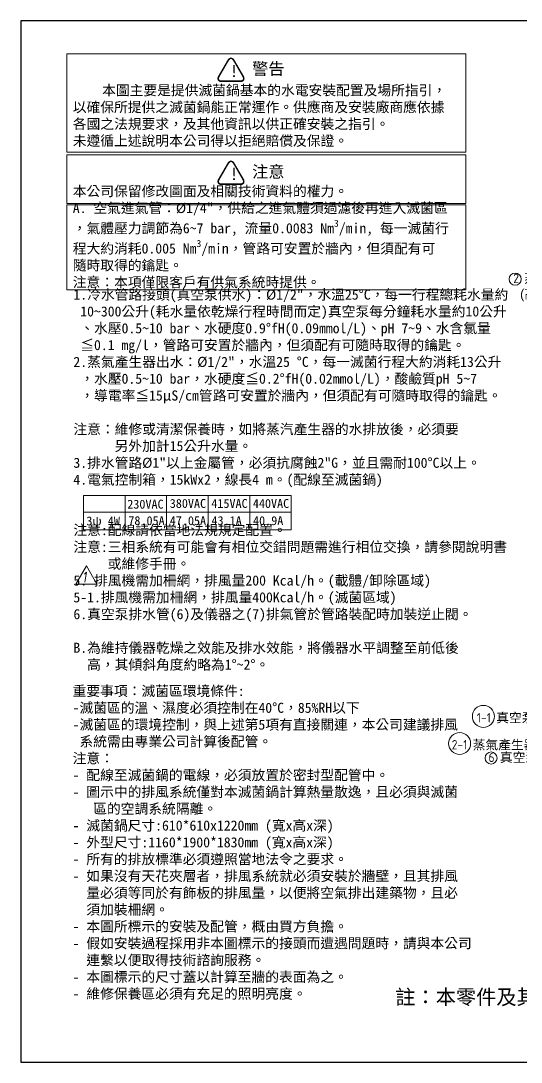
# Model space of a CAD drawing. Header units: millimetres. Extents: x -215875 to 13478, y -2277 to 9476.
# Drawn here: x 0 to 4552, y 0 to 9476 of the extents above; entities that cross this region are included whole.
import ezdxf

# ---------------------------------------------------------------- set-up
doc = ezdxf.new("R2010")
doc.units = ezdxf.units.MM
doc.header["$MEASUREMENT"] = 0
doc.layers.get('0').update_dxf_attribs({"lineweight": 25})
for name, color, linetype, lineweight in [('D', 3, 'Continuous', 13), ('F', 7, 'Continuous', 15), ('T', 4, 'Continuous', 15)]:
    doc.layers.add(name, color=color, linetype=linetype, lineweight=lineweight)
doc.styles.add('STU25', font='isocp2.shx')
doc.styles.add('Text', font='romans.shx', dxfattribs={"width": 0.8, "oblique": 10})

msp = doc.modelspace()

# ---------------------------------------------------------------- hatches: boundary and pattern name
at = {"layer": 'D'}
h = msp.add_hatch(color=11, dxfattribs=at)
edge = h.paths.add_edge_path()
edge.add_line((1888.28, 9124.317), (1796.092, 8964.643))
edge.add_arc((1819.475, 8951.143), 27, 149.9999999, 270)
edge.add_line((1819.475, 8924.143), (2003.85, 8924.143))
edge.add_arc((2003.85, 8951.143), 27, 270, 389.9999999)
edge.add_line((2027.233, 8964.643), (1935.045, 9124.317))
edge.add_arc((1911.662, 9110.817), 27, 30, 150)
edge = h.paths.add_edge_path(flags=16)
edge.add_arc((1911.662, 9110.817), 21.6, 30, 150)
edge.add_line((1892.956, 9121.617), (1800.768, 8961.943))
edge.add_arc((1819.475, 8951.143), 21.6, 149.9999999, 270)
edge.add_line((1819.475, 8929.543), (2003.85, 8929.543))
edge.add_arc((2003.85, 8951.143), 21.6, 270, 389.9999999)
edge.add_line((2022.556, 8961.943), (1930.368, 9121.617))
h = msp.add_hatch(color=11, dxfattribs=at)
edge = h.paths.add_edge_path()
edge.add_ellipse((1819.475, 8014), major_axis=(27, 0), ratio=1, start_angle=149.9999999, end_angle=270)
edge.add_line((1819.475, 7987), (2003.85, 7987))
edge.add_ellipse((2003.85, 8014), major_axis=(27, 0), ratio=1, start_angle=270, end_angle=389.9999999)
edge.add_line((2027.233, 8027.5), (1935.045, 8187.174))
edge.add_ellipse((1911.662, 8173.674), major_axis=(27, 0), ratio=1, start_angle=30, end_angle=150)
edge.add_line((1888.28, 8187.174), (1796.092, 8027.5))
edge = h.paths.add_edge_path(flags=16)
edge.add_ellipse((1819.475, 8014), major_axis=(21.6, 0), ratio=1, start_angle=149.9999999, end_angle=270)
edge.add_line((1819.475, 7992.4), (2003.85, 7992.4))
edge.add_ellipse((2003.85, 8014), major_axis=(21.6, 0), ratio=1, start_angle=270, end_angle=389.9999999)
edge.add_line((2022.556, 8024.8), (1930.368, 8184.474))
edge.add_ellipse((1911.662, 8173.674), major_axis=(21.6, 0), ratio=1, start_angle=30, end_angle=150)
edge.add_line((1892.956, 8184.474), (1800.768, 8024.8))

# ---------------------------------------------------------------- linework, layer by layer
at = {"layer": 'D', "color": 11}
for p, q in [((1888.28, 9124.317), (1796.092, 8964.643)), ((1892.956, 9121.617), (1800.768, 8961.943)), ((1930.368, 9121.617), (2022.556, 8961.943)), ((1935.045, 9124.317), (2027.233, 8964.643)), ((1819.475, 8929.543), (2003.85, 8929.543)), ((1819.475, 8924.143), (2003.85, 8924.143)), ((1888.28, 8187.174), (1796.092, 8027.5)), ((1892.956, 8184.474), (1800.768, 8024.8)), ((1930.368, 8184.474), (2022.556, 8024.8)), ((1935.045, 8187.174), (2027.233, 8027.5)), ((1819.475, 7992.4), (2003.85, 7992.4)), ((1819.475, 7987), (2003.85, 7987))]:
    msp.add_line(p, q, dxfattribs=at)
at = {"layer": 'D'}
for p, q in [((570.569, 5156.065), (570.569, 4844.32)), ((570.569, 5156.065), (2460.569, 5156.065)), ((948.569, 5156.065), (948.569, 4844.32)), ((1326.569, 5156.065), (1326.569, 4844.32)), ((1704.569, 5156.065), (1704.569, 4844.32)), ((2082.569, 5156.065), (2082.569, 4844.32)), ((2460.569, 5156.065), (2460.569, 4844.32)), ((570.569, 5006.32), (2460.569, 5006.32)), ((570.569, 4844.32), (2460.569, 4844.32))]:
    msp.add_line(p, q, dxfattribs=at)
at = {"layer": 'D', "color": 11}
for points in [[(417.758, 9176.983), (4049.42, 9176.983), (4049.42, 8282), (417.758, 8282)], [(417.758, 8256.646), (4049.42, 8256.646), (4049.42, 7814.859), (417.758, 7814.859)], [(417.758, 7801.73), (4049.42, 7801.73), (4049.42, 7029.196), (417.758, 7029.196)]]:
    msp.add_lwpolyline(points, close=True, dxfattribs=at)
at = {"layer": 'D'}
for centre, radius in [((4496.469, 7125.049), 55), ((4207.908, 3146.298), 100), ((3991.993, 2899.72), 100), ((4277.673, 2767.852), 55)]:
    msp.add_circle(centre, radius, dxfattribs=at)
at = {"layer": 'D', "color": 11}
for centre, radius, start, end in [((1911.662, 9110.817), 27, 30, 150), ((1911.662, 9110.817), 21.6, 30, 150), ((1819.475, 8951.143), 27, 149.9999999, 270), ((1819.475, 8951.143), 21.6, 149.9999999, 270), ((2003.85, 8951.143), 27, 270, 29.9999999), ((2003.85, 8951.143), 21.6, 270, 29.9999999), ((1911.662, 8173.674), 27, 30, 150), ((1911.662, 8173.674), 21.6, 30, 150), ((1819.475, 8014), 27, 149.9999999, 270), ((1819.475, 8014), 21.6, 149.9999999, 270), ((2003.85, 8014), 27, 270, 29.9999999), ((2003.85, 8014), 21.6, 270, 29.9999999)]:
    msp.add_arc(centre, radius, start, end, dxfattribs=at)
at = {"layer": 'Defpoints', "color": 6}
msp.add_lwpolyline([(0, 9476), (0, 0), (13478, 0), (13478, 9476)], close=True, dxfattribs=at)
at = {"layer": 'F', "color": 7}
msp.add_lwpolyline([(596.028, 4516.679), (500.46, 4351.149), (691.596, 4351.149)], close=True, dxfattribs=at)

# ---------------------------------------------------------------- texts
at = {"insert": (3405.551, 660.08), "char_height": 135.00867, "attachment_point": 1, "style": 'STU25'}
msp.add_mtext('{\\f標楷體|b0|i0|c136|p65;註：本零件及其用料均須符合}RoHS{\\f標楷體|b0|i0|c136|p65;指令。}', dxfattribs=at)
at = {"layer": 'D', "color": 11, "attachment_point": 1, "style": 'STU25'}
for s, insert, char_height in [('{\\f標楷體|b0|i0|c136|p65;警告}', (2104.12, 9094.227), 108), ('{\\f標楷體|b0|i0|c136|p65;!}', (1902.687, 9073.309), 108), ('\\A1;\\fDFKai-SB|b0|i0|c136|p0;\\P    \\H0.2353x; \\H4.25x;本圖主要是提供滅菌鍋基本的水電安裝配置及場所指引，\\P以確保所提供之滅菌鍋能正常運作。供應商及安裝廠商應依據\\P各國之法規要求，及其他資訊以供正確安裝之指引。\\P未遵循上述說明本公司得以拒絕賠償及保證。\\P\\P\\P本公司保留修改圖面及相關技術資料的權力。\\P\\H0.999975x;A. 空氣進氣管：%%C1/4"，供給之進氣體須過濾後再進入滅菌區\\P，氣體壓力調節為6~7 bar, 流量0.0083 Nm{\\H0.7x;\\S3^ ;}/min, 每一滅菌行\\P程大約消耗0.005 Nm{\\H0.7x;\\S3^ ;}/min，管路可安置於牆內，但須配有可\\P隨時取得的鑰匙。\\P注意：本項僅限客戶有供氣系統時提供。', (472.504, 9043.148), 91.8), ('{\\f標楷體|b0|i0|c136|p65;注意}', (2104.12, 8157.083), 108), ('{\\f標楷體|b0|i0|c136|p65;!}', (1902.687, 8136.166), 108), ('{{\\C3;2 \\f標楷體|b0|i0|c136|p65;蒸氣產生器出水孔\\P\\FARISOP2.SHX|c0;  (\\f標楷體|b0|i0|c136|p65;高度至少\\FARISOP2.SHX|c0;400mm)}}', (4479.47, 7174.936), 85), ('{\\fDFKai-SB|b0|i0|c136|p0;1.冷水管路接頭(真空泵供水)：%%C1/2"，水溫25%%DC，每一行程總耗水量約\\P 10~300公升(耗水量依乾燥行程時間而定)真空泵每分鐘耗水量約10公升\\P 、水壓0.5~10 bar、水硬度0.9%%DfH(0.09mmol/L)、pH 7~9、水含氯量\\P ≦0.1 mg/l，管路可安置於牆內，但須配有可隨時取得的鑰匙。\\P2.蒸氣產生器出水：%%C1/2"，水溫25 %%DC，每一滅菌行程大約消耗13公升\\P ，水壓0.5~10 bar，水硬度≦0.2%%DfH(0.02mmol/L)，酸鹼質pH 5~7\\P ，導電率≦15μS/cm管路可安置於牆內，但須配有可隨時取得的鑰匙。\\P\\P注意：維修或清潔保養時，如將蒸汽產生器的水排放後，必須要\\P      另外加計15公升水量。\\P3.排水管路%%C1"以上金屬管，必須抗腐蝕2"G，並且需耐100%%DC以上。 \\P4.電氣控制箱，15kWx2，線長4 m。(配線至滅菌鍋)\\P\\P\\P注意:配線請依當地法規規定配置。\\P\\fDFKai-SB|b0|i0|c136|p0;注意:三相系統有可能會有相位交錯問題需進行相位交換，請參閱說明書\\P     或維修手冊。\\P\\fDFKai-SB|b0|i0|c136|p0;5. 排風機需加柵網，排風量200 Kcal/h。(載體/卸除區域)\\P5-1.排風機需加柵網，排風量400Kcal/h。(滅菌區域)\\P6.真空泵排水管(6)及儀器之(7)排氣管於管路裝配時加裝逆止閥。\\P\\PB.為維持儀器乾燥之效能及排水效能，將儀器水平調整至前低後\\P  高，其傾斜角度約略為1%%D~2%%D。}', (478.202, 7030.608), 91.8), ('{\\f標楷體|b0|i0|c136|p65;230VAC}', (968.272, 5118.112), 81), ('{\\f標楷體|b0|i0|c136|p65;380VAC}', (1354.786, 5124.792), 81), ('{\\f標楷體|b0|i0|c136|p65;415VAC}', (1732.786, 5124.792), 81), ('{\\f標楷體|b0|i0|c136|p65;440VAC}', (2110.786, 5124.792), 81), ('{\\f標楷體|b0|i0|c136|p65;3ψ 4W}', (596.282, 4965.292), 81), ('{\\f標楷體|b0|i0|c136|p65;\\f標楷體|b0|i0|c136|p65;78.05\\f標楷體|b0|i0|c136|p65;A}', (977.965, 4968.175), 81), ('{\\f標楷體|b0|i0|c136|p65;\\f標楷體|b0|i0|c136|p65;47.05\\f標楷體|b0|i0|c136|p65;A}', (1354.663, 4968.175), 81), ('{\\f標楷體|b0|i0|c136|p65;\\f標楷體|b0|i0|c136|p65;43.1\\f標楷體|b0|i0|c136|p65;A}', (1734.4, 4968.175), 81), ('{\\f標楷體|b0|i0|c136|p65;\\f標楷體|b0|i0|c136|p65;40.9\\f標楷體|b0|i0|c136|p65;A}', (2112.4, 4968.175), 81), ('{\\fDFKai-SB|b0|i0|c136|p65;重要事項：滅菌區環境條件:\\P-滅菌區的溫、濕度必須控制在40%%DC，85%RH以下\\P-滅菌區的環境控制，與上述第5項有直接關連，本公司建議排風\\P 系統需由專業公司計算後配管。\\P注意：\\P- 配線至滅菌鍋的電線，必須放置於密封型配管中。\\P- 圖示中的排風系統僅對本滅菌鍋計算熱量散逸，且必須與滅菌\\P   區的空調系統隔離。\\P- 滅菌鍋尺寸:610*610x1220mm (寬x高x深)\\P- 外型尺寸:1160*1900*1830mm (寬x高x深)\\P- 所有的排放標準必須遵照當地法令之要求。\\P- 如果沒有天花夾層者，排風系統就必須安裝於牆壁，且其排風\\P  量必須等同於有飾板的排風量，以便將空氣排出建築物，且必\\P  須加裝柵網。\\P- 本圖所標示的安裝及配管，概由買方負擔。\\P- 假如安裝過程採用非本圖標示的接頭而遭遇問題時，請與本公司\\P  連繫以便取得技術諮詢服務。\\P- 本圖標示的尺寸蓋以計算至牆的表面為之。\\P- 維修保養區必須有充足的照明亮度。}', (471.099, 3423.818), 91.8), ('\\A1;{\\C3;1-1 \\f標楷體|b0|i0|c136|p65;真空泵進水孔\\Fisocp2.shx;(%%c \\H0.7x;\\S1/2;\\H1.429x;")}', (4147.611, 3206.087), 85), ('\\A1;{\\C3;2-1 \\f標楷體|b0|i0|c136|p65;蒸氣產生器進水孔\\Fisocp2.shx;(%%c \\H0.7x;\\S1/2;\\H1.429x;")}', (3919.847, 2960.143), 85), ('{\\C3;6 \\f標楷體|b0|i0|c136|p65;真空泵排水孔\\Fisocp2.shx;(%%c 1")}', (4254.282, 2816.327), 85)]:
    msp.add_mtext(s, dxfattribs=dict(at, insert=insert, char_height=char_height))
at = {"layer": 'T', "lineweight": 20, "style": 'Text', "oblique": 10, "width": 0.8}
msp.add_text('1', height=92, dxfattribs=at).set_placement((546.486, 4367.549))

doc.saveas('drawing.dxf')
